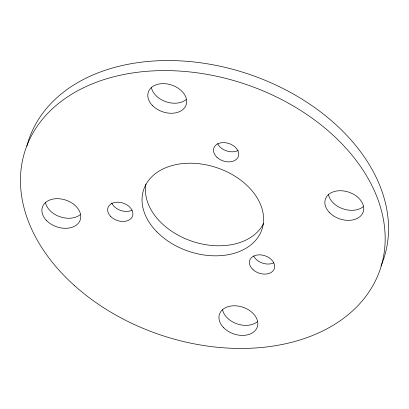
<?xml version="1.0" encoding="UTF-8"?>
<svg xmlns="http://www.w3.org/2000/svg" width="409" height="409" viewBox="0 0 409 409"><rect width="100%" height="100%" fill="white"/><g stroke="black" fill="none" stroke-linecap="round" stroke-linejoin="round"><path stroke-width="0.61" d="M26.897 146.105A187.184 132.358 18.6 0 1 248.851 74.187A187.184 132.358 18.6 0 1 381.014 265.978M263.667 223.37A62.393 44.121 18.6 0 1 192.307 241.361A62.393 44.121 18.6 0 1 145.911 184.04M363.248 206.673A19.964 14.121 18.6 0 1 342.993 208.83A19.964 14.121 18.6 0 1 328.458 194.704M257.338 321.719A19.964 14.121 18.6 0 1 237.082 323.877A19.964 14.121 18.6 0 1 222.552 309.751M273.764 262.829A12.981 9.177 18.6 0 1 253.667 256.019M238.135 150.451A12.981 9.177 18.6 0 1 217.639 143.641M186.187 99.576A19.964 14.121 18.6 0 1 165.931 101.729A19.964 14.121 18.6 0 1 151.396 87.608M132.025 210.19A12.981 9.177 18.6 0 1 111.718 203.007M80.276 214.618A19.964 14.121 18.6 0 1 60.021 216.775A19.964 14.121 18.6 0 1 45.491 202.654M74.719 285.819A187.184 132.358 18.6 0 0 379.266 271.913A187.184 132.358 18.6 0 0 154.449 70.823A187.184 132.358 18.6 0 0 74.719 285.819M156.944 231.929A62.393 44.121 18.6 0 0 260.293 233.406A62.393 44.121 18.6 0 0 191.202 163.217A62.393 44.121 18.6 0 0 156.944 231.929M329.603 212.7A19.964 14.121 18.6 0 0 362.681 213.207A19.964 14.121 18.6 0 0 340.605 190.727A19.964 14.121 18.6 0 0 329.603 212.7M223.692 327.747A19.964 14.121 18.6 0 0 256.775 328.253A19.964 14.121 18.6 0 0 234.694 305.774A19.964 14.121 18.6 0 0 223.692 327.747M253.11 269.705A12.981 9.177 18.6 0 0 274.265 268.851A12.981 9.177 18.6 0 0 258.774 254.848A12.981 9.177 18.6 0 0 253.11 269.705M217.026 157.358A12.981 9.177 18.6 0 0 238.263 156.759A12.981 9.177 18.6 0 0 223.023 142.618A12.981 9.177 18.6 0 0 217.026 157.358M152.542 105.604A19.964 14.121 18.6 0 0 185.62 106.105A19.964 14.121 18.6 0 0 163.544 83.63A19.964 14.121 18.6 0 0 152.542 105.604M110.727 216.489A12.981 9.177 18.6 0 0 132.23 216.816A12.981 9.177 18.6 0 0 117.879 202.204A12.981 9.177 18.6 0 0 110.727 216.489M46.631 220.645A19.964 14.121 18.6 0 0 79.714 221.151A19.964 14.121 18.6 0 0 57.633 198.677A19.964 14.121 18.6 0 0 46.631 220.645"/></g></svg>
